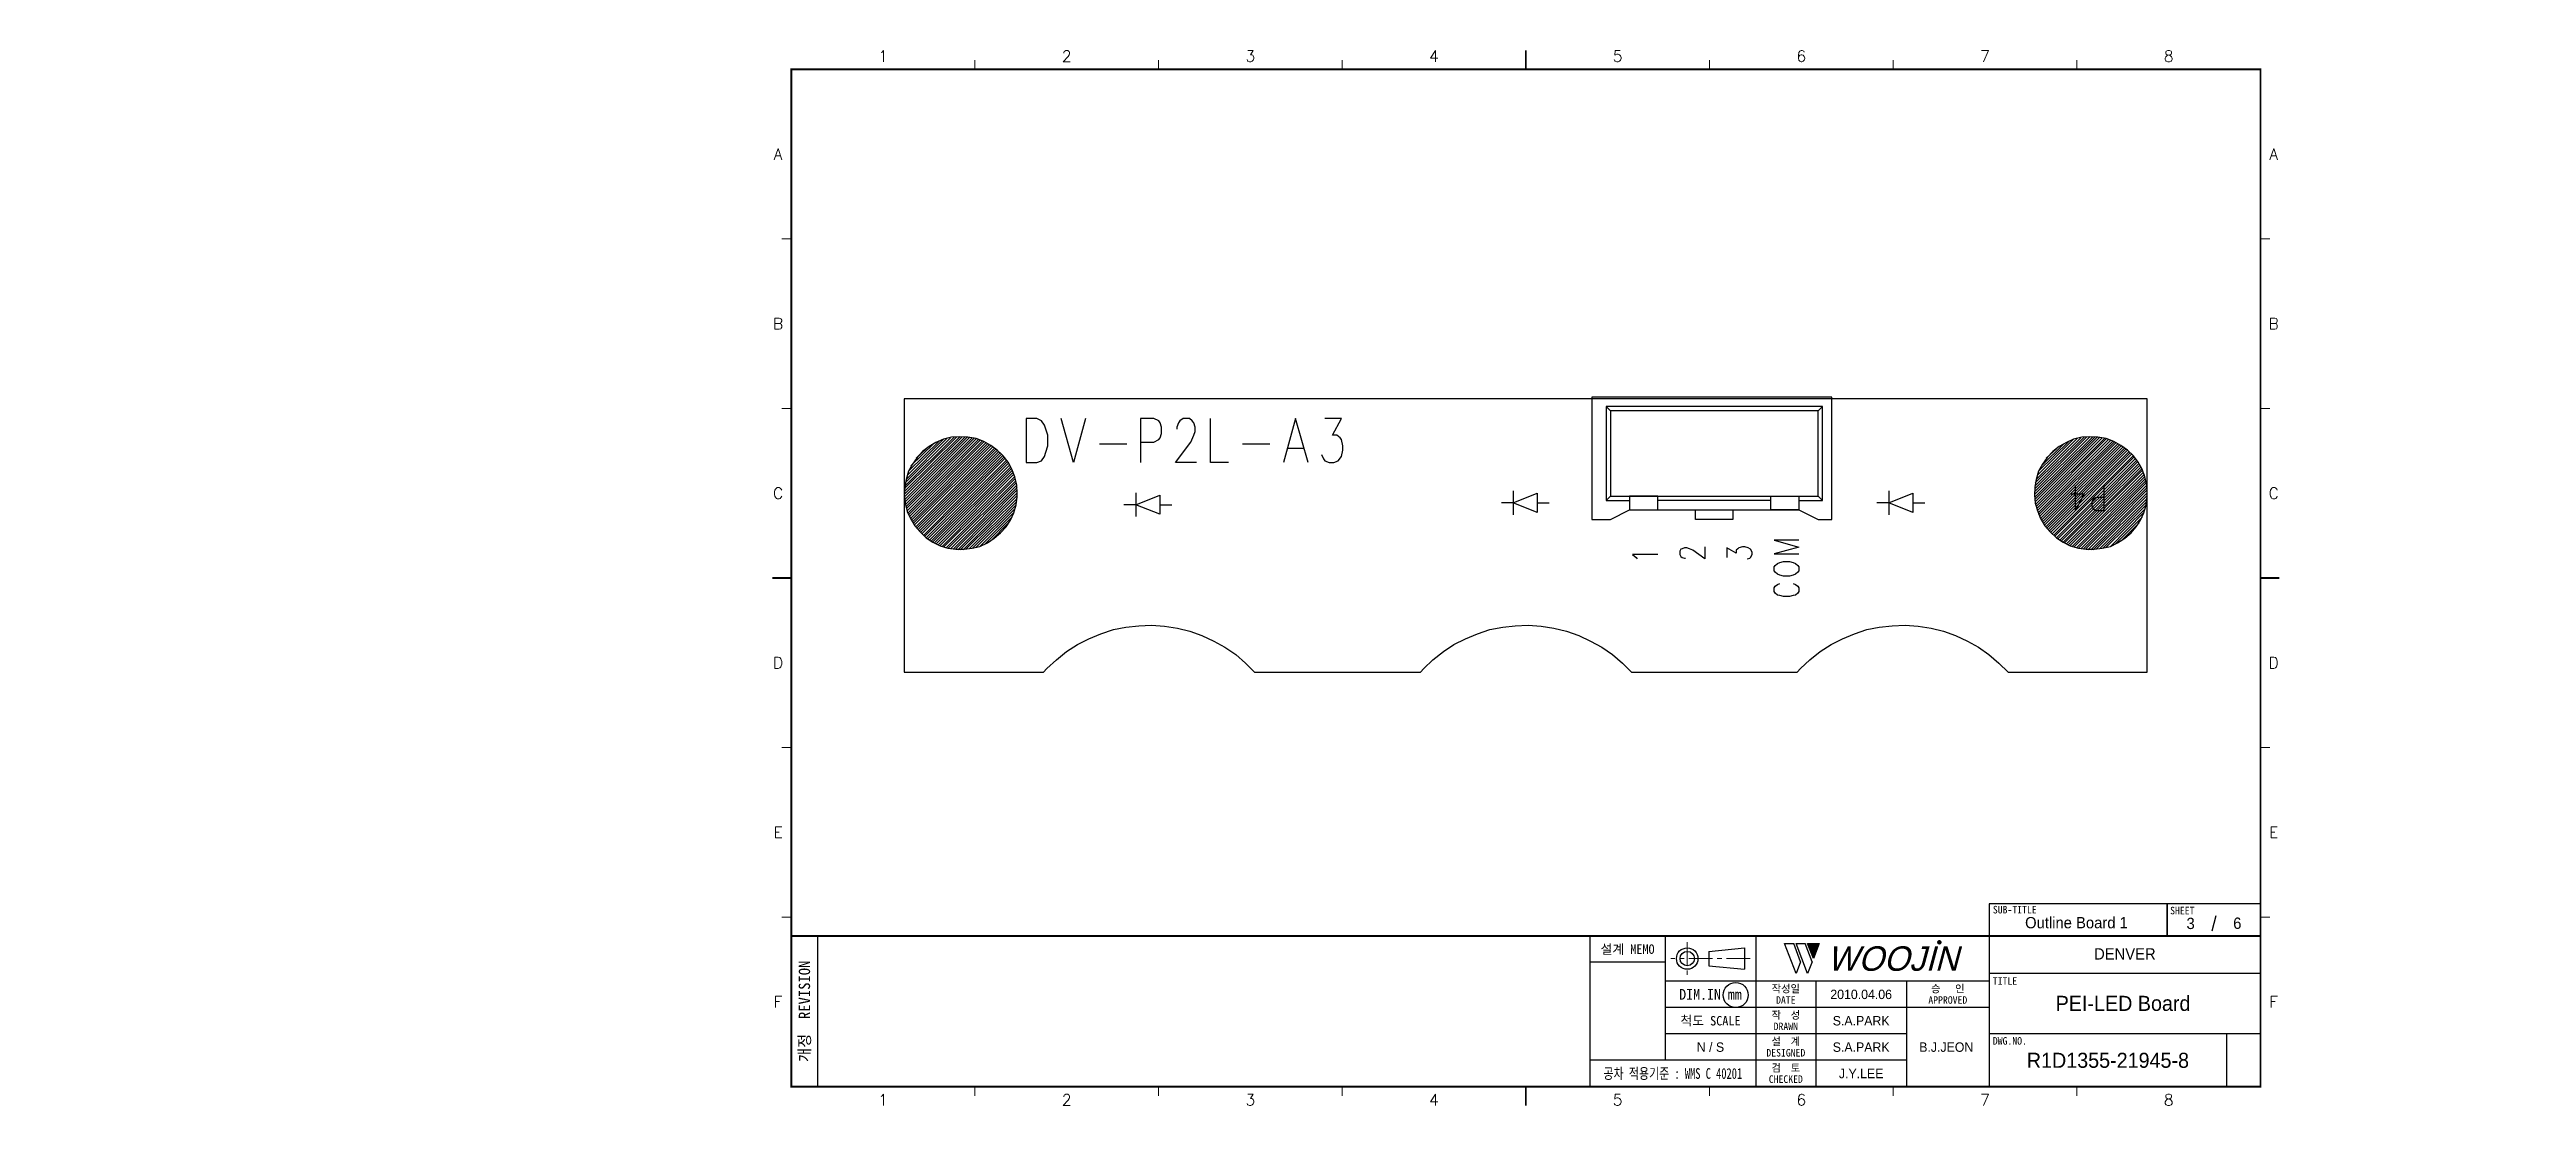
# Model space of a CAD drawing. Extents: x 295 to 953, y 10 to 290.
import ezdxf
from ezdxf.enums import TextEntityAlignment as Align

# ---------------------------------------------------------------- set-up
doc = ezdxf.new("R2010")
doc.units = 0
doc.header["$LTSCALE"] = 5
doc.header["$MEASUREMENT"] = 0
doc.linetypes.add('CENTER', pattern=[2, 1.25, -0.25, 0.25, -0.25])
doc.layers.get('0').update_dxf_attribs({"linetype": 'CONTINUOUS', "lineweight": 25})
for name, color, linetype, lineweight in [('2', 2, 'CENTER', 13), ('4', 4, 'CONTINUOUS', 18), ('6', 6, 'CONTINUOUS', 13)]:
    doc.layers.add(name, color=color, linetype=linetype, lineweight=lineweight)
for name, color, linetype in [('CK', 7, 'CONTINUOUS'), ('D2', 1, 'CONTINUOUS'), ('SHEET', 3, 'CONTINUOUS'), ('문자', 4, 'CONTINUOUS'), ('테두리', 3, 'CONTINUOUS')]:
    doc.layers.add(name, color=color, linetype=linetype)
doc.styles.add('MARK', font='ARLRDBD.TTF')
doc.styles.get("Standard").update_dxf_attribs({"font": 'simplex.shx'})
doc.styles.add('굴림', font='')
doc.styles.add('굴림체', font='')
doc.styles.get('굴림').set_extended_font_data('Gulim')
doc.styles.get('굴림체').set_extended_font_data('GulimChe')

# ---------------------------------------------------------------- blocks, each defined once
blk = doc.blocks.new('B')
at = {"layer": '문자'}
blk.add_hatch(color=256, dxfattribs=at).paths.add_polyline_path([(13.79, 10), (15.31, 6), (16.84, 10)])
at = {"color": 4, "const_width": 0.6}
blk.add_lwpolyline([(48.46, 10.32, 1), (49.06, 10.32, 1)], format="xyb", close=True, dxfattribs=at)
at = {"layer": '문자'}
for p, q in [((10.73, 2), (7.68, 10)), ((7.68, 10), (10.09, 10)), ((11.94, 5.16), (10.09, 10)), ((10.73, 10), (13.15, 10)), ((13.79, 2), (10.73, 10)), ((14.99, 5.16), (13.15, 10)), ((13.79, 10), (16.84, 10)), ((15.31, 6), (13.79, 10)), ((16.84, 10), (15.31, 6)), ((11.94, 5.16), (10.73, 2)), ((14.99, 5.16), (13.79, 2))]:
    blk.add_line(p, q, dxfattribs=at)
at = {"layer": '문자', "style": 'MARK', "oblique": 15}
blk.add_text('WOOJIN', height=6.5, dxfattribs=at).set_placement((36.4, 6), align=Align.MIDDLE_CENTER)
blk = doc.blocks.new('C')
blk.add_line((15, 285), (15, 285))
at = {"layer": '2'}
for p, q in [((252.83, 53.35), (252.83, 44.65)), ((269.53, 49), (248.48, 49))]:
    blk.add_line(p, q, dxfattribs=at)
at = {"layer": 'SHEET'}
for p, q in [((393.14, 60.3), (392.07, 56.28)), ((22, 55), (22, 15)), ((227, 55), (227, 15)), ((247, 55), (247, 22)), ((271, 55), (271, 15)), ((271, 55), (271, 15)), ((333, 55), (333, 15)), ((247, 48), (227, 48)), ((333, 43), (247, 43)), ((287, 43), (287, 15)), ((311, 43), (311, 15)), ((405, 45), (333, 45)), ((333, 36), (247, 36)), ((311, 29), (247, 29)), ((405, 29), (333, 29)), ((396, 29), (396, 15)), ((311, 22), (227, 22))]:
    blk.add_line(p, q, dxfattribs=at)
at = {"layer": 'SHEET', "color": 4}
for p, q in [((258.53, 50.9), (268.03, 51.85)), ((258.53, 50.9), (258.53, 47.1)), ((258.53, 47.1), (268.03, 46.15)), ((268.03, 51.85), (268.03, 46.15))]:
    blk.add_line(p, q, dxfattribs=at)
at = {"layer": 'SHEET'}
for points in [[(333, 55), (380.19, 55), (380.19, 63.49), (333, 63.49)], [(380.19, 55), (405, 55), (405, 63.49), (380.19, 63.49)]]:
    blk.add_lwpolyline(points, close=True, dxfattribs=at)
at = {"layer": 'SHEET', "color": 4}
for radius in [2.85, 1.9]:
    blk.add_circle((252.83, 49), radius, dxfattribs=at)
at = {"layer": 'SHEET'}
blk.add_circle((265.7, 39.32), 3.32, dxfattribs=at)
at = {"layer": '테두리'}
blk.add_line((405, 285), (405, 15), dxfattribs=at)
for points, const_width in [([(210, 290), (210, 285)], 0.5), ([(15, 285), (15, 15), (405, 15), (405, 285), (15, 285)], 0.5), ([(63.75, 287.5), (63.75, 285)], 0.3), ([(112.5, 287.5), (112.5, 285)], 0.3), ([(161.25, 287.5), (161.25, 285)], 0.3), ([(258.75, 287.5), (258.75, 285)], 0.3), ([(307.5, 287.5), (307.5, 285)], 0.3), ([(356.25, 287.5), (356.25, 285)], 0.3), ([(12.5, 240), (15, 240)], 0.3), ([(407.5, 240), (405, 240)], 0.3), ([(12.5, 195), (15, 195)], 0.3), ([(407.5, 195), (405, 195)], 0.3), ([(10, 150), (15, 150)], 0.5), ([(410, 150), (405, 150)], 0.5), ([(12.5, 105), (15, 105)], 0.3), ([(407.5, 105), (405, 105)], 0.3), ([(12.5, 60), (15, 60)], 0.3), ([(407.5, 60), (405, 60)], 0.3), ([(15, 55), (405, 55)], 0.5), ([(63.75, 12.5), (63.75, 15)], 0.3), ([(112.5, 12.5), (112.5, 15)], 0.3), ([(161.25, 12.5), (161.25, 15)], 0.3), ([(210, 10), (210, 15)], 0.5), ([(258.75, 12.5), (258.75, 15)], 0.3), ([(307.5, 12.5), (307.5, 15)], 0.3), ([(356.25, 12.5), (356.25, 15)], 0.3)]:
    blk.add_lwpolyline(points, dxfattribs=dict(at, const_width=const_width))
blk.add_blockref('B', (271, 43))
at = {"layer": '문자'}
for s, p in [('1', (39.38, 288.5)), ('2', (88.12, 288.5)), ('3', (136.88, 288.5)), ('4', (185.62, 288.5)), ('5', (234.38, 288.5)), ('6', (283.12, 288.5)), ('7', (331.88, 288.5)), ('8', (380.62, 288.5)), ('A', (11.5, 262.5)), ('A', (408.5, 262.5)), ('B', (11.5, 217.5)), ('B', (408.5, 217.5)), ('C', (11.5, 172.5)), ('C', (408.5, 172.5)), ('D', (11.5, 127.5)), ('D', (408.5, 127.5)), ('E', (11.5, 82.5)), ('E', (408.5, 82.5)), ('F', (11.5, 37.5)), ('F', (408.5, 37.5)), ('1', (39.38, 11.5)), ('2', (88.12, 11.5)), ('3', (136.88, 11.5)), ('4', (185.62, 11.5)), ('5', (234.38, 11.5)), ('6', (283.12, 11.5)), ('7', (331.88, 11.5)), ('8', (380.62, 11.5))]:
    blk.add_text(s, height=3, dxfattribs=at).set_placement(p, align=Align.MIDDLE)
at = {"layer": '문자', "style": '굴림체'}
for s, height, p in [('SUB-TITLE', 2, (339.77, 61.98)), ('SHEET', 2, (384.24, 61.74)), ('설계 MEMO', 2.5, (237, 51.5)), ('DIM.IN mm', 2.85, (259, 39.5)), ('작성일', 2, (279, 41)), ('승   인', 2, (322, 41)), ('척도 SCALE', 2.5, (259, 32.5)), ('작  성', 2, (279, 34)), ('DATE', 2, (279, 38)), ('APPROVED', 2, (322, 38)), ('설  계', 2, (279, 27)), ('DRAWN', 2, (279, 31)), ('DESIGNED', 2, (279, 24)), ('검  토', 2, (279, 20)), ('CHECKED', 2, (279, 17))]:
    blk.add_text(s, height=height, dxfattribs=at).set_placement(p, align=Align.MIDDLE_CENTER)
blk.add_text('개정  REVISION', height=3, rotation=90, dxfattribs=at).set_placement((18.5, 35), align=Align.MIDDLE_CENTER)
for s, p in [('TITLE', (333.95, 42.05)), ('DWG.NO.', (333.95, 26.15))]:
    blk.add_text(s, height=2, dxfattribs=at).set_placement(p)
at = {"layer": '문자', "style": '굴림체', "width": 0.75}
blk.add_text('공차 적용기준 : WMS C 40201', height=2.85, dxfattribs=at).set_placement((249, 18.5), align=Align.MIDDLE_CENTER)

msp = doc.modelspace()

# ---------------------------------------------------------------- linework, layer by layer
msp.add_line((491.98, 15), (491.98, 15))
msp.add_line((491.98, 15), (491.98, 15))
at = {"layer": 'CK', "color": 7}
for p, q in [((768.23, 198.03), (704.48, 198.03)), ((704.48, 198.03), (704.48, 165.51)), ((768.23, 165.51), (768.23, 198.03)), ((557.16, 192.31), (554.36, 192.31)), ((554.36, 192.31), (554.36, 180.63)), ((558.43, 191.68), (557.16, 192.31)), ((559.19, 190.53), (558.43, 191.68)), ((566.94, 180.63), (563.63, 192.31)), ((570.11, 192.31), (566.94, 180.63)), ((588.27, 192.31), (584.72, 192.31)), ((584.72, 192.31), (584.72, 180.63)), ((589.54, 191.68), (588.27, 192.31)), ((589.92, 191.17), (589.54, 191.68)), ((590.3, 190.02), (589.92, 191.17)), ((594.75, 191.17), (594.37, 190.02)), ((595.13, 191.68), (594.75, 191.17)), ((596.02, 192.31), (595.13, 191.68)), ((597.67, 192.31), (596.02, 192.31)), ((598.43, 191.68), (597.67, 192.31)), ((598.81, 191.17), (598.43, 191.68)), ((599.19, 190.02), (598.81, 191.17)), ((603.26, 180.63), (603.26, 192.31)), ((625.86, 192.31), (622.69, 180.63)), ((629.17, 180.63), (625.86, 192.31)), ((638.06, 192.31), (633.61, 192.31)), ((635.64, 187.87), (638.06, 192.31)), ((708.29, 195.49), (709.43, 194.34)), ((765.69, 195.49), (708.29, 195.49)), ((708.29, 195.49), (708.29, 170.59)), ((709.43, 194.34), (709.43, 171.74)), ((764.55, 194.34), (709.43, 194.34)), ((765.69, 195.49), (764.55, 194.34)), ((764.55, 171.74), (764.55, 194.34)), ((765.69, 170.59), (765.69, 195.49)), ((521.98, 171.48), (538.11, 187.48)), ((521.98, 172.12), (537.34, 187.48)), ((521.98, 172.88), (536.71, 187.48)), ((521.98, 173.64), (535.95, 187.48)), ((522.1, 170.85), (538.74, 187.48)), ((522.1, 174.4), (535.19, 187.36)), ((522.23, 170.21), (539.38, 187.36)), ((522.23, 175.29), (534.3, 187.23)), ((522.36, 169.58), (540.01, 187.23)), ((522.49, 168.94), (540.52, 187.1)), ((522.49, 176.18), (533.41, 187.1)), ((522.61, 168.43), (541.15, 186.98)), ((522.74, 177.2), (532.39, 186.85)), ((522.74, 167.8), (541.66, 186.72)), ((522.99, 167.29), (542.17, 186.6)), ((523.12, 166.78), (542.68, 186.34)), ((523.12, 178.34), (531.25, 186.34)), ((523.37, 166.28), (543.19, 186.21)), ((523.63, 165.77), (543.69, 185.96)), ((523.76, 179.74), (529.85, 185.71)), ((523.88, 165.39), (544.2, 185.71)), ((524.14, 164.88), (544.58, 185.45)), ((524.39, 164.5), (545.09, 185.2)), ((524.64, 163.99), (545.47, 184.82)), ((525.03, 163.61), (545.98, 184.56)), ((525.15, 181.77), (527.82, 184.31)), ((525.28, 163.23), (546.36, 184.31)), ((528.58, 184.94), (526.8, 183.55)), ((530.36, 185.96), (528.58, 184.94)), ((532.39, 186.85), (530.36, 185.96)), ((534.55, 187.36), (532.39, 186.85)), ((536.71, 187.48), (534.55, 187.36)), ((538.87, 187.36), (536.71, 187.48)), ((541.03, 186.98), (538.87, 187.36)), ((543.06, 186.21), (541.03, 186.98)), ((544.96, 185.2), (543.06, 186.21)), ((546.62, 183.93), (544.96, 185.2)), ((559.57, 189.52), (559.19, 190.53)), ((560.08, 187.87), (559.57, 189.52)), ((559.57, 183.42), (560.08, 185.07)), ((560.08, 185.07), (560.08, 187.87)), ((573.79, 185.58), (581.03, 185.58)), ((584.72, 186.09), (588.27, 186.09)), ((588.27, 186.09), (589.54, 186.72)), ((589.54, 186.72), (589.92, 187.23)), ((589.92, 187.23), (590.3, 188.37)), ((590.3, 188.37), (590.3, 190.02)), ((593.99, 180.63), (598.05, 186.09)), ((594.37, 190.02), (594.37, 189.52)), ((598.05, 186.09), (598.81, 187.87)), ((598.81, 187.87), (599.19, 188.88)), ((599.19, 188.88), (599.19, 190.02)), ((611.77, 185.58), (619.01, 185.58)), ((623.83, 184.44), (627.9, 184.44)), ((636.79, 187.87), (635.64, 187.87)), ((637.67, 187.23), (636.79, 187.87)), ((638.06, 186.72), (637.67, 187.23)), ((638.44, 185.07), (638.06, 186.72)), ((638.44, 183.93), (638.44, 185.07)), ((821.95, 172.12), (837.45, 187.48)), ((821.95, 172.88), (836.68, 187.48)), ((822.08, 170.85), (838.72, 187.48)), ((822.08, 171.48), (838.08, 187.48)), ((822.08, 173.64), (835.92, 187.48)), ((822.08, 174.4), (835.16, 187.36)), ((822.21, 170.21), (839.35, 187.36)), ((822.21, 175.29), (834.27, 187.23)), ((822.33, 169.58), (839.99, 187.23)), ((822.46, 168.94), (840.62, 187.1)), ((822.46, 176.18), (833.38, 187.1)), ((822.59, 168.43), (841.13, 186.98)), ((822.71, 177.2), (832.37, 186.85)), ((822.71, 167.8), (841.64, 186.72)), ((822.97, 167.29), (842.27, 186.6)), ((823.09, 166.78), (842.78, 186.34)), ((823.09, 178.34), (831.22, 186.34)), ((823.35, 166.28), (843.29, 186.21)), ((823.6, 165.77), (843.67, 185.96)), ((823.86, 165.39), (844.18, 185.71)), ((823.86, 179.74), (829.83, 185.71)), ((824.11, 164.88), (844.68, 185.45)), ((824.36, 164.5), (845.07, 185.2)), ((824.62, 163.99), (845.57, 184.82)), ((825, 163.61), (845.95, 184.56)), ((825.13, 181.77), (827.79, 184.31)), ((825.25, 163.23), (846.34, 184.31)), ((828.56, 184.94), (826.9, 183.55)), ((830.46, 185.96), (828.56, 184.94)), ((832.37, 186.85), (830.46, 185.96)), ((834.52, 187.36), (832.37, 186.85)), ((836.68, 187.48), (834.52, 187.36)), ((838.84, 187.36), (836.68, 187.48)), ((841, 186.98), (838.84, 187.36)), ((843.03, 186.21), (841, 186.98)), ((844.94, 185.2), (843.03, 186.21)), ((846.72, 183.93), (844.94, 185.2)), ((523.12, 178.34), (522.49, 176.18)), ((524.14, 180.25), (523.12, 178.34)), ((525.41, 182.02), (524.14, 180.25)), ((526.8, 183.55), (525.41, 182.02)), ((525.66, 162.85), (546.74, 183.93)), ((525.91, 162.47), (547.12, 183.55)), ((526.3, 162.08), (547.5, 183.29)), ((526.68, 161.7), (547.89, 182.91)), ((527.06, 161.32), (548.14, 182.53)), ((527.44, 161.07), (548.52, 182.15)), ((527.82, 160.69), (548.77, 181.77)), ((528.2, 160.43), (549.16, 181.26)), ((528.71, 160.05), (549.41, 180.88)), ((529.09, 159.8), (549.66, 180.5)), ((529.47, 159.54), (550.04, 179.99)), ((529.98, 159.29), (550.3, 179.48)), ((530.49, 159.04), (550.43, 179.1)), ((530.99, 158.78), (550.68, 178.59)), ((531.5, 158.66), (550.93, 178.09)), ((532.01, 158.4), (551.06, 177.58)), ((548.27, 182.4), (546.62, 183.93)), ((549.54, 180.75), (548.27, 182.4)), ((550.55, 178.85), (549.54, 180.75)), ((551.31, 176.82), (550.55, 178.85)), ((554.36, 180.63), (557.16, 180.63)), ((557.16, 180.63), (558.43, 181.13)), ((558.43, 181.13), (559.19, 182.28)), ((559.19, 182.28), (559.57, 183.42)), ((599.57, 180.63), (593.99, 180.63)), ((608.08, 180.63), (603.26, 180.63)), ((632.72, 182.79), (633.23, 181.64)), ((633.23, 181.64), (633.61, 181.13)), ((633.61, 181.13), (634.75, 180.63)), ((634.75, 180.63), (636.02, 180.63)), ((636.02, 180.63), (637.17, 181.13)), ((637.17, 181.13), (638.06, 182.28)), ((638.06, 182.28), (638.44, 183.93)), ((823.09, 178.34), (822.46, 176.18)), ((824.11, 180.25), (823.09, 178.34)), ((825.38, 182.02), (824.11, 180.25)), ((826.9, 183.55), (825.38, 182.02)), ((825.63, 162.85), (846.72, 183.93)), ((825.89, 162.47), (847.1, 183.55)), ((826.27, 162.08), (847.48, 183.29)), ((826.65, 161.7), (847.86, 182.91)), ((827.03, 161.32), (848.24, 182.53)), ((827.41, 161.07), (848.49, 182.15)), ((827.79, 160.69), (848.88, 181.77)), ((828.17, 160.43), (849.13, 181.26)), ((828.68, 160.05), (849.38, 180.88)), ((829.06, 159.8), (849.76, 180.5)), ((829.57, 159.54), (850.02, 179.99)), ((829.95, 159.29), (850.27, 179.48)), ((830.46, 159.04), (850.53, 179.1)), ((830.97, 158.78), (850.65, 178.59)), ((831.48, 158.66), (850.91, 178.09)), ((831.98, 158.4), (851.16, 177.58)), ((848.24, 182.4), (846.72, 183.93)), ((849.51, 180.75), (848.24, 182.4)), ((850.53, 178.85), (849.51, 180.75)), ((851.29, 176.82), (850.53, 178.85)), ((522.1, 174.15), (521.98, 171.99)), ((521.98, 171.99), (522.23, 169.83)), ((522.49, 176.18), (522.1, 174.15)), ((532.52, 158.27), (551.31, 176.94)), ((533.15, 158.02), (551.44, 176.44)), ((533.66, 157.89), (551.57, 175.8)), ((534.3, 157.77), (551.7, 175.29)), ((534.93, 157.64), (551.82, 174.66)), ((535.57, 157.64), (551.95, 174.02)), ((536.2, 157.51), (551.95, 173.39)), ((536.84, 157.51), (551.95, 172.63)), ((537.6, 157.51), (551.95, 171.86)), ((538.36, 157.64), (551.95, 171.1)), ((551.82, 174.66), (551.31, 176.82)), ((551.7, 169.45), (551.95, 171.61)), ((551.95, 172.5), (551.82, 174.66)), ((551.95, 171.61), (551.95, 172.5)), ((583.45, 172.63), (583.45, 169.45)), ((583.45, 169.45), (589.8, 171.99)), ((589.8, 171.99), (589.8, 166.91)), ((683.65, 173.13), (683.65, 169.96)), ((683.65, 169.96), (690, 172.5)), ((690, 172.5), (690, 167.42)), ((708.29, 170.59), (709.43, 171.74)), ((709.43, 171.74), (764.55, 171.74)), ((722, 171.74), (714.51, 171.74)), ((714.51, 171.74), (714.51, 168.05)), ((722, 168.05), (722, 171.74)), ((751.97, 171.74), (759.47, 171.74)), ((751.97, 168.05), (751.97, 171.74)), ((759.47, 171.74), (759.47, 168.05)), ((764.55, 171.74), (765.69, 170.59)), ((783.34, 173.13), (783.34, 169.96)), ((783.34, 169.96), (789.69, 172.5)), ((789.69, 172.5), (789.69, 167.42)), ((822.08, 174.15), (821.95, 171.99)), ((821.95, 171.99), (822.21, 169.83)), ((822.46, 176.18), (822.08, 174.15)), ((831.73, 172.37), (835.16, 172.37)), ((832.49, 158.27), (851.29, 176.94)), ((832.87, 167.93), (832.87, 174.53)), ((835.16, 172.37), (832.87, 167.93)), ((833.13, 158.02), (851.42, 176.44)), ((833.64, 157.89), (851.54, 175.8)), ((834.27, 157.77), (851.67, 175.29)), ((834.91, 157.64), (851.8, 174.66)), ((835.54, 157.64), (851.92, 174.02)), ((836.18, 157.51), (851.92, 173.39)), ((836.94, 157.51), (851.92, 172.63)), ((837.7, 171.1), (837.45, 170.72)), ((837.57, 157.51), (851.92, 171.86)), ((838.46, 171.36), (837.7, 171.1)), ((838.33, 157.64), (851.92, 171.1)), ((840.49, 171.36), (838.46, 171.36)), ((840.49, 167.93), (840.49, 174.53)), ((851.8, 174.66), (851.29, 176.82)), ((851.67, 169.45), (851.92, 171.61)), ((851.92, 172.5), (851.8, 174.66)), ((851.92, 171.61), (851.92, 172.5)), ((522.23, 169.83), (522.74, 167.67)), ((522.74, 167.67), (523.63, 165.77)), ((523.63, 165.77), (524.77, 163.86)), ((539.25, 157.77), (551.82, 170.34)), ((540.14, 157.89), (551.7, 169.45)), ((541.03, 158.15), (551.44, 168.43)), ((542.04, 158.4), (551.06, 167.42)), ((543.31, 158.91), (550.55, 166.15)), ((544.84, 159.8), (549.66, 164.62)), ((549.03, 163.61), (550.17, 165.39)), ((550.17, 165.39), (551.06, 167.29)), ((551.06, 167.29), (551.7, 169.45)), ((583.45, 169.45), (580.27, 169.45)), ((589.8, 166.91), (583.45, 169.45)), ((583.45, 169.45), (583.45, 166.28)), ((589.8, 169.45), (592.97, 169.45)), ((683.65, 169.96), (680.47, 169.96)), ((690, 167.42), (683.65, 169.96)), ((683.65, 169.96), (683.65, 166.78)), ((690, 169.96), (693.17, 169.96)), ((704.48, 165.51), (709.43, 165.51)), ((708.29, 170.59), (714.51, 170.59)), ((709.43, 165.51), (714.51, 168.05)), ((714.51, 168.05), (722, 168.05)), ((714.51, 168.05), (759.47, 168.05)), ((751.97, 170.59), (722, 170.59)), ((732.04, 168.05), (741.94, 168.05)), ((732.04, 165.51), (732.04, 168.05)), ((741.94, 165.51), (732.04, 165.51)), ((741.94, 168.05), (741.94, 165.51)), ((759.47, 168.05), (751.97, 168.05)), ((759.47, 170.59), (765.69, 170.59)), ((759.47, 168.05), (764.55, 165.51)), ((764.55, 165.51), (768.23, 165.51)), ((783.34, 169.96), (780.17, 169.96)), ((789.69, 167.42), (783.34, 169.96)), ((783.34, 169.96), (783.34, 166.78)), ((789.69, 169.96), (792.87, 169.96)), ((822.21, 169.83), (822.84, 167.67)), ((822.84, 167.67), (823.6, 165.77)), ((823.6, 165.77), (824.75, 163.86)), ((837.45, 170.72), (837.19, 170.09)), ((837.19, 170.09), (837.19, 169.2)), ((837.19, 169.2), (837.45, 168.56)), ((837.45, 168.56), (837.7, 168.18)), ((837.7, 168.18), (838.46, 167.93)), ((838.46, 167.93), (840.49, 167.93)), ((839.22, 157.77), (851.8, 170.34)), ((840.11, 157.89), (851.67, 169.45)), ((841, 158.15), (851.42, 168.43)), ((842.14, 158.4), (851.03, 167.42)), ((843.29, 158.91), (850.53, 166.15)), ((844.94, 159.8), (849.76, 164.62)), ((849, 163.61), (850.15, 165.39)), ((850.15, 165.39), (851.03, 167.29)), ((851.03, 167.29), (851.67, 169.45)), ((524.77, 163.86), (526.17, 162.21)), ((526.17, 162.21), (527.82, 160.69)), ((527.82, 160.69), (529.6, 159.54)), ((529.6, 159.54), (531.5, 158.53)), ((531.5, 158.53), (533.53, 157.89)), ((533.53, 157.89), (535.69, 157.64)), ((537.85, 157.64), (540.01, 157.89)), ((540.01, 157.89), (542.04, 158.4)), ((542.04, 158.4), (544.08, 159.29)), ((544.08, 159.29), (545.85, 160.56)), ((545.85, 160.56), (547.5, 161.96)), ((547.5, 161.96), (549.03, 163.61)), ((729.11, 158.02), (728.48, 157.77)), ((729.75, 158.02), (729.11, 158.02)), ((730.38, 157.77), (729.75, 158.02)), ((734.45, 158.27), (734.45, 155.1)), ((742.83, 156.62), (740.29, 158.02)), ((740.29, 158.02), (740.29, 155.48)), ((743.47, 158.02), (743.21, 157.77)), ((744.48, 158.27), (743.47, 158.02)), ((745.12, 158.27), (744.48, 158.27)), ((746.01, 158.02), (745.12, 158.27)), ((746.64, 157.64), (746.01, 158.02)), ((759.47, 160.05), (752.86, 160.05)), ((752.86, 160.05), (759.47, 158.15)), ((759.47, 158.15), (752.86, 156.37)), ((824.75, 163.86), (826.14, 162.21)), ((826.14, 162.21), (827.79, 160.69)), ((827.79, 160.69), (829.57, 159.54)), ((829.57, 159.54), (831.48, 158.53)), ((831.48, 158.53), (833.64, 157.89)), ((833.64, 157.89), (835.67, 157.64)), ((837.83, 157.64), (839.99, 157.89)), ((839.99, 157.89), (842.14, 158.4)), ((842.14, 158.4), (844.05, 159.29)), ((844.05, 159.29), (845.95, 160.56)), ((845.95, 160.56), (847.61, 161.96)), ((847.61, 161.96), (849, 163.61)), ((535.69, 157.64), (537.85, 157.64)), ((722, 156.24), (715.27, 156.24)), ((715.27, 156.24), (716.29, 155.48)), ((716.29, 155.48), (716.54, 155.1)), ((728.1, 157.64), (727.84, 157.13)), ((727.84, 157.13), (727.84, 156.24)), ((727.84, 156.24), (728.1, 155.73)), ((728.48, 157.77), (728.1, 157.64)), ((728.1, 155.73), (728.48, 155.48)), ((728.48, 155.48), (729.11, 155.23)), ((729.11, 155.23), (729.37, 155.23)), ((731.27, 157.39), (730.38, 157.77)), ((734.45, 155.1), (731.27, 157.39)), ((743.21, 157.77), (742.83, 157.39)), ((742.83, 157.39), (742.83, 156.62)), ((745.75, 155.1), (746.39, 155.23)), ((746.39, 155.23), (746.64, 155.48)), ((747.02, 156.88), (746.64, 157.64)), ((746.64, 155.48), (747.02, 156.24)), ((747.02, 156.24), (747.02, 156.88)), ((752.86, 156.37), (759.47, 156.37)), ((752.86, 152.94), (753.12, 153.32)), ((752.86, 151.92), (752.86, 152.94)), ((753.12, 151.54), (752.86, 151.92)), ((753.12, 153.32), (753.75, 153.83)), ((753.75, 151.04), (753.12, 151.54)), ((753.75, 153.83), (754.39, 154.08)), ((754.39, 154.08), (755.4, 154.34)), ((755.4, 154.34), (756.93, 154.34)), ((756.93, 154.34), (757.94, 154.08)), ((757.94, 154.08), (758.58, 153.83)), ((758.58, 153.83), (759.21, 153.32)), ((759.21, 151.54), (758.58, 151.04)), ((759.21, 153.32), (759.47, 152.94)), ((759.47, 151.92), (759.21, 151.54)), ((759.47, 152.94), (759.47, 151.92)), ((835.67, 157.64), (837.83, 157.64)), ((752.86, 147.35), (753.12, 147.86)), ((752.86, 146.46), (752.86, 147.35)), ((753.12, 145.96), (752.86, 146.46)), ((753.12, 147.86), (753.75, 148.24)), ((753.75, 145.45), (753.12, 145.96)), ((754.39, 150.78), (753.75, 151.04)), ((753.75, 148.24), (754.39, 148.5)), ((754.39, 145.32), (753.75, 145.45)), ((755.4, 150.53), (754.39, 150.78)), ((755.4, 145.07), (754.39, 145.32)), ((756.93, 150.53), (755.4, 150.53)), ((756.93, 145.07), (755.4, 145.07)), ((757.94, 150.78), (756.93, 150.53)), ((757.94, 145.32), (756.93, 145.07)), ((758.58, 151.04), (757.94, 150.78)), ((757.94, 148.5), (758.58, 148.24)), ((758.58, 145.45), (757.94, 145.32)), ((758.58, 148.24), (759.21, 147.86)), ((759.21, 145.96), (758.58, 145.45)), ((759.21, 147.86), (759.47, 147.35)), ((759.47, 146.46), (759.21, 145.96)), ((759.47, 147.35), (759.47, 146.46))]:
    msp.add_line(p, q, dxfattribs=at)
at = {"layer": 'D2', "color": 7}
for p, q in [((521.98, 197.52), (521.98, 125)), ((851.92, 197.52), (521.98, 197.52)), ((851.92, 125), (851.92, 197.52)), ((521.98, 135.03), (521.98, 125)), ((565.03, 130.46), (567.95, 132.37)), ((567.95, 132.37), (571, 133.89)), ((571, 133.89), (574.17, 135.16)), ((574.17, 135.16), (577.48, 136.3)), ((577.48, 136.3), (580.78, 136.94)), ((580.78, 136.94), (584.21, 137.32)), ((584.21, 137.32), (587.64, 137.45)), ((587.64, 137.45), (591.07, 137.19)), ((591.07, 137.19), (594.49, 136.68)), ((594.49, 136.68), (597.8, 135.92)), ((597.8, 135.92), (600.97, 134.78)), ((600.97, 134.78), (604.15, 133.26)), ((604.15, 133.26), (607.07, 131.6)), ((607.07, 131.6), (609.99, 129.7)), ((665.11, 130.46), (667.9, 132.37)), ((667.9, 132.37), (670.95, 133.89)), ((670.95, 133.89), (674.12, 135.16)), ((674.12, 135.16), (677.43, 136.3)), ((677.43, 136.3), (680.85, 136.94)), ((680.85, 136.94), (684.16, 137.32)), ((684.16, 137.32), (687.59, 137.45)), ((687.59, 137.45), (691.01, 137.19)), ((691.01, 137.19), (694.44, 136.68)), ((694.44, 136.68), (697.75, 135.92)), ((697.75, 135.92), (701.05, 134.78)), ((701.05, 134.78), (704.1, 133.26)), ((704.1, 133.26), (707.14, 131.6)), ((707.14, 131.6), (709.94, 129.7)), ((765.06, 130.46), (767.98, 132.37)), ((767.98, 132.37), (771.02, 133.89)), ((771.02, 133.89), (774.2, 135.16)), ((774.2, 135.16), (777.5, 136.3)), ((777.5, 136.3), (780.8, 136.94)), ((780.8, 136.94), (784.23, 137.32)), ((784.23, 137.32), (787.66, 137.45)), ((787.66, 137.45), (791.09, 137.19)), ((791.09, 137.19), (794.52, 136.68)), ((794.52, 136.68), (797.82, 135.92)), ((797.82, 135.92), (801, 134.78)), ((801, 134.78), (804.17, 133.26)), ((804.17, 133.26), (807.09, 131.6)), ((807.09, 131.6), (809.89, 129.7)), ((521.98, 125), (558.93, 125)), ((558.93, 125), (559.82, 126.02)), ((559.82, 126.02), (562.36, 128.3)), ((562.36, 128.3), (565.03, 130.46)), ((609.99, 129.7), (612.53, 127.41)), ((614.94, 125), (612.53, 127.41)), ((614.94, 125), (659.01, 125)), ((659.01, 125), (659.9, 126.02)), ((659.9, 126.02), (662.31, 128.3)), ((662.31, 128.3), (665.11, 130.46)), ((709.94, 129.7), (712.6, 127.41)), ((712.6, 127.41), (715.02, 125)), ((715.02, 125), (758.96, 125)), ((758.96, 125), (759.85, 126.02)), ((759.85, 126.02), (762.39, 128.3)), ((762.39, 128.3), (765.06, 130.46)), ((809.89, 129.7), (812.55, 127.41)), ((812.55, 127.41), (814.97, 125)), ((814.97, 125), (851.92, 125))]:
    msp.add_line(p, q, dxfattribs=at)

# ---------------------------------------------------------------- block references
msp.add_blockref('C', (476.98, 0))

# ---------------------------------------------------------------- texts
at = {"color": 4, "style": '굴림'}
for s, p in [('2010.04.06', (775.98, 39.5)), ('S.A.PARK', (775.98, 32.5)), ('S.A.PARK', (775.98, 25.5)), ('B.J.JEON', (798.57, 25.5)), ('J.Y.LEE', (775.98, 18.5))]:
    msp.add_text(s, height=2.5, dxfattribs=at).set_placement(p, align=Align.MIDDLE_CENTER)
at = {"layer": '4', "style": '굴림'}
for s, p in [('Outline Board 1', (833.13, 58.53)), ('3', (863.44, 58.33)), ('6', (875.83, 58.38)), ('DENVER', (845.98, 50.24))]:
    msp.add_text(s, height=3, dxfattribs=at).set_placement(p, align=Align.MIDDLE_CENTER)
at = {"layer": '6', "char_height": 3.5278, "width": 39.2183, "attachment_point": 4}
for insert in [(295.11, 181.28), (295.11, 173.63)]:
    msp.add_mtext('{\\f굴림|b0|i0|c129;\\C7;', dxfattribs=dict(at, insert=insert))
at = {"layer": '6', "color": 4, "char_height": 3, "attachment_point": 4, "style": '굴림체'}
for insert, width in [((905.28, 137.42), 36.962), ((952.58, 106.26), 52.2944), ((952.58, 102.14), 52.2944), ((573.67, 73.54), 36.962)]:
    msp.add_mtext('{\\f굴림|b0|i0|c129;\\C7;', dxfattribs=dict(at, insert=insert, width=width))
at = {"layer": '문자', "style": '굴림'}
for s, height, p in [('PEI-LED Board', 4, (845.5, 37.11)), ('N / S', 2.5, (735.98, 25.5)), ('R1D1355-21945-8', 4, (841.48, 22))]:
    msp.add_text(s, height=height, dxfattribs=at).set_placement(p, align=Align.MIDDLE_CENTER)

doc.saveas('drawing.dxf')
